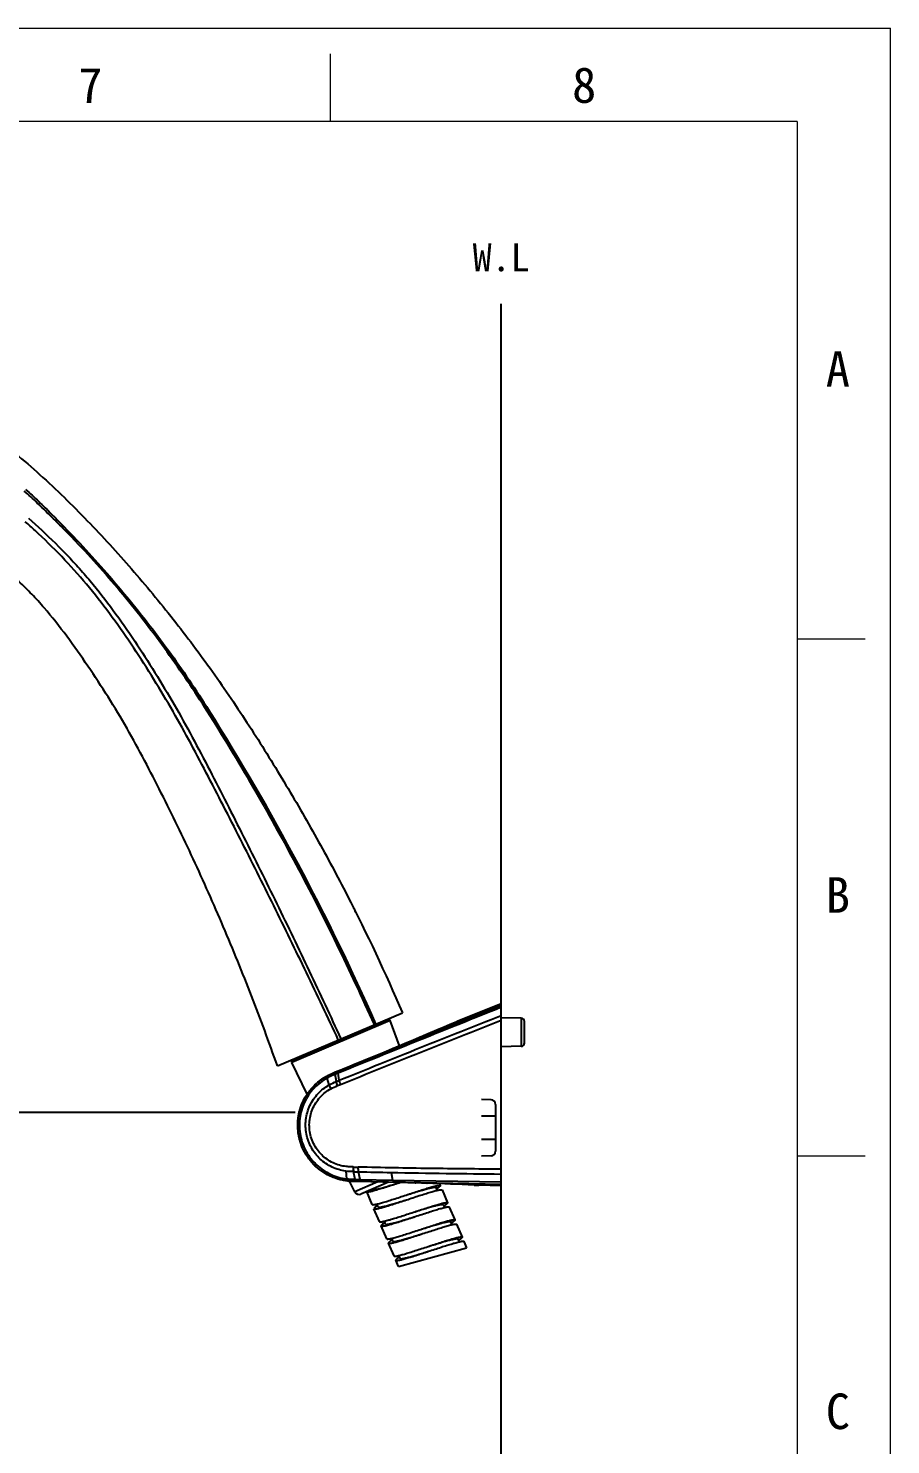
# Model space of a CAD drawing. Header units: millimetres. Extents: x 765 to 1606, y 133 to 728.
# Drawn here: x 1421.4 to 1606.3, y 423.9 to 727.8 of the extents above; entities that cross this region are included whole.
import ezdxf
from ezdxf.enums import TextEntityAlignment as Align

# ---------------------------------------------------------------- set-up
doc = ezdxf.new("R2010")
doc.units = ezdxf.units.MM
doc.layers.add('DIM', color=3, linetype='Continuous', lineweight=9)
doc.layers.add('FORM', color=7, linetype='Continuous', lineweight=13)
doc.layers.add('MAIN', color=7, linetype='Continuous')
doc.layers.add('벽', color=2, linetype='Continuous')
doc.dimstyles.new('겸용-샤워욕조용1', dxfattribs={"dimscale": 0.6, "dimtxt": 10, "dimasz": 10, "dimexe": 1.5, "dimexo": 1.5, "dimgap": 2, "dimtad": 0, "dimtih": 1, "dimtoh": 1, "dimdec": 1, "dimdsep": 46, "dimtxsty": 'Standard', "dimcen": 2.5, "dimclrd": 5, "dimclre": 5, "dimclrt": 5, "dimadec": 1, "dimazin": 2, "dimtfac": 1, "dimtdec": 1, "dimtmove": 0, "dimatfit": 3, "dimfxl": 1.25, "dimarcsym": 0})

# ---------------------------------------------------------------- blocks, each defined once
blk = doc.blocks.new('*D78')
at = {"layer": 'Defpoints', "color": 0, "lineweight": 18, "transparency": 16777216}
for p in [(1479.5, 495.16), (1253.98, 219.1), (1479.5, 219.1)]:
    blk.add_point(p, dxfattribs=at)
at = {"layer": 'DIM', "color": 5, "lineweight": -2, "transparency": 16777216}
for p, q in [((1478.6, 495.16), (1253.08, 495.16)), ((1253.98, 489.16), (1253.98, 361.33)), ((1253.98, 225.1), (1253.98, 352.93)), ((1478.6, 219.1), (1253.08, 219.1))]:
    blk.add_line(p, q, dxfattribs=at)
at = {"layer": 'DIM', "color": 5, "lineweight": 18, "transparency": 16777216}
for points in [[(1252.98, 489.16), (1254.98, 489.16), (1253.98, 495.16)], [(1252.98, 225.1), (1254.98, 225.1), (1253.98, 219.1)]]:
    blk.add_solid(points, dxfattribs=at)
at = {"layer": 'DIM', "color": 5, "transparency": 16777216, "insert": (1253.98, 357.13), "char_height": 6, "attachment_point": 5}
blk.add_mtext('(1600)', dxfattribs=at)

msp = doc.modelspace()

# ---------------------------------------------------------------- linework, layer by layer
at = {"linetype": 'Continuous'}
for p, q in [((1421.4, 622.66), (1423.55, 620.74)), ((1460.1, 581.48), (1459.77, 581.27)), ((1474.8, 505.22), (1501.62, 516.57)), ((1499.03, 514.91), (1477.88, 505.93)), ((1477.98, 506.2), (1498.76, 515.02)), ((1496.48, 514.4), (1496.6, 514.11)), ((1479.9, 507.38), (1480.03, 507.07))]:
    msp.add_line(p, q, dxfattribs=at)
for centre, radius, start, end in [((1341.86, 530.96), 120.38, 47.7004, 49.062), ((1024.5, 306.34), 515.22, 23.7896, 32.2781), ((1490.54, 538.21), 1, 353.8747, 55.9294)]:
    msp.add_arc(centre, radius, start, end, dxfattribs=at)
for points, knots in [([(1353.89, 668.67), (1362.29, 666.91), (1379.18, 661.27), (1398.71, 651.05), (1413.52, 640.77), (1424.07, 632.11), (1434.11, 622.25), (1443.61, 611.85), (1452.57, 601.06), (1460.97, 589.81), (1468.83, 578.16), (1476.26, 566.23), (1483.28, 554.1), (1492.04, 537.7), (1497.96, 525.09), (1501.62, 516.57)], [0, 0, 0, 0, 0.11714, 0.241192, 0.299337, 0.362795, 0.427204, 0.491023, 0.554843, 0.618496, 0.682384, 0.746401, 0.810171, 0.873542, 1, 1, 1, 1]), ([(1459.77, 581.27), (1457.02, 585.6), (1451.27, 594.12), (1443.43, 604.3), (1436.75, 612.11), (1432.41, 616.84), (1428.84, 620.53), (1426.09, 623.24), (1423.34, 625.92), (1421.47, 627.66), (1420.51, 628.49)], [0, 0, 0, 0, 0.24993, 0.500148, 0.625294, 0.750438, 0.812959, 0.87546, 0.938167, 1, 1, 1, 1]), ([(1420.77, 628.85), (1421.74, 628.01), (1423.64, 626.27), (1427.3, 622.65), (1431.79, 618.03), (1436.98, 612.33), (1443.69, 604.52), (1451.59, 594.36), (1457.35, 585.83), (1460.1, 581.48)], [0, 0, 0, 0, 0.062383, 0.125087, 0.250075, 0.375107, 0.50014, 0.750201, 1, 1, 1, 1]), ([(1487.88, 510.76), (1485.63, 515.58), (1481.06, 525.21), (1474.06, 539.57), (1466.9, 553.85), (1460.81, 565.7), (1455.85, 575.13), (1451.97, 582.1), (1447.82, 588.95), (1443.48, 595.68), (1438.88, 602.24), (1433.94, 608.53), (1428.61, 614.47), (1424.83, 618.2), (1422.87, 620)], [0, 0, 0, 0, 0.124971, 0.249961, 0.374965, 0.499985, 0.562468, 0.624891, 0.687426, 0.750152, 0.812847, 0.875369, 0.937754, 1, 1, 1, 1]), ([(1423.55, 620.74), (1425.53, 618.95), (1428.41, 616.15), (1432.05, 612.24), (1435.57, 608.22), (1439.66, 602.93), (1444.25, 596.35), (1448.57, 589.6), (1452.71, 582.73), (1456.58, 575.71), (1460.3, 568.6), (1463.95, 561.47), (1467.57, 554.31), (1471.16, 547.15), (1475.86, 537.55), (1480.52, 527.93), (1485.05, 518.25), (1487.3, 513.41), (1488.42, 510.99)], [0, 0, 0, 0, 0.062486, 0.093741, 0.124998, 0.187503, 0.250016, 0.31253, 0.375042, 0.437554, 0.500064, 0.562572, 0.625076, 0.687577, 0.750072, 0.875049, 0.937527, 1, 1, 1, 1]), ([(1474.8, 505.22), (1473.03, 510.25), (1469.34, 520.27), (1463.31, 535.06), (1456.87, 549.56), (1449.99, 563.73), (1443.94, 575.34), (1438.55, 584.34), (1434.22, 590.93), (1429.7, 597.36), (1425.68, 602.5), (1422.18, 606.36), (1419.88, 608.65), (1417.97, 610.4), (1416.51, 611.68), (1414.98, 612.88), (1413.9, 613.6), (1413.36, 613.95)], [0, 0, 0, 0, 0.126634, 0.253599, 0.379349, 0.503517, 0.62759, 0.690185, 0.752749, 0.814934, 0.876798, 0.907673, 0.938508, 0.953889, 0.969245, 0.984631, 1, 1, 1, 1]), ([(1495.61, 514.03), (1490.46, 525.65), (1482.11, 542.81), (1469.75, 565.02), (1463.16, 575.9), (1459.77, 581.27)], [0, 0, 0, 0, 0.499951, 0.749918, 1, 1, 1, 1])]:
    msp.add_open_spline(points, degree=3, knots=knots, dxfattribs=at)
at = {"layer": 'FORM', "color": 7, "linetype": 'Continuous'}
for p, q in [((765.33, 727.75), (1606.33, 727.75)), ((1606.33, 133.04), (1606.33, 727.75)), ((1486.19, 707.73), (1486.19, 722.28)), ((1586.31, 707.73), (785.36, 707.73)), ((1586.31, 707.73), (1586.31, 153.07)), ((1586.31, 596.8), (1600.87, 596.8)), ((1586.31, 485.87), (1600.87, 485.87))]:
    msp.add_line(p, q, dxfattribs=at)
at = {"layer": 'MAIN'}
for p, q in [((1513.36, 514.74), (1518.5, 516.83)), ((1518.5, 516.83), (1522.81, 518.58)), ((1500.99, 509.51), (1499.03, 514.91)), ((1513.35, 514.74), (1513.17, 514.66)), ((1527.12, 515.4), (1522.81, 515.47)), ((1527.12, 515.4), (1527.12, 509.38)), ((1527.81, 510.08), (1527.81, 514.7)), ((1486.87, 503.69), (1497.73, 508.15)), ((1497.73, 508.15), (1497.73, 508.15)), ((1527.12, 509.38), (1522.81, 509.3)), ((1481.2, 499.11), (1477.88, 505.93)), ((1485.24, 502.91), (1485.25, 502.92)), ((1485.25, 502.92), (1485.25, 502.92)), ((1485.91, 501.1), (1485.46, 502.56)), ((1486.87, 503.69), (1486.87, 503.69)), ((1487.47, 501.83), (1487.22, 503.37)), ((1487.87, 504.05), (1487.26, 503.81)), ((1487.47, 501.83), (1488.08, 502.08)), ((1488.08, 502.08), (1487.83, 503.62)), ((1487.73, 500.94), (1488.34, 501.18)), ((1520.65, 497.92), (1518.61, 497.99)), ((1521.61, 496.92), (1521.61, 486.85)), ((1521.61, 494.39), (1518.61, 494.39)), ((1521.61, 489.39), (1518.61, 489.39)), ((1520.65, 485.85), (1518.61, 485.78)), ((1489.46, 482.6), (1489.63, 480.95)), ((1492.2, 480.38), (1489.89, 480.48)), ((1490.3, 480.45), (1490.23, 480.46)), ((1491.42, 478.17), (1490.3, 480.46)), ((1491.48, 480.84), (1491.15, 482.49)), ((1496.38, 480.28), (1491.42, 478.17)), ((1491.7, 480.42), (1522.81, 479.82)), ((1497.4, 480.25), (1492.2, 480.38)), ((1492.57, 480.82), (1492.24, 482.46)), ((1492.57, 480.82), (1499.51, 480.69)), ((1498.67, 480.22), (1492.7, 477.69)), ((1500.59, 480.18), (1497.4, 480.25)), ((1499.19, 482.31), (1499.51, 480.69)), ((1499.51, 480.68), (1522.81, 480.27)), ((1502.27, 480.13), (1500.59, 480.18)), ((1504.36, 480.08), (1504.53, 480.07)), ((1495.14, 475.46), (1493.97, 478.23)), ((1506.84, 480.01), (1506.92, 480)), ((1508.81, 479.09), (1509.07, 478.48)), ((1509.55, 479.92), (1509.73, 479.48)), ((1510.12, 478.56), (1511.29, 475.8)), ((1516.98, 479.62), (1517.21, 479.61)), ((1517.21, 479.61), (1517.82, 479.58)), ((1517.82, 479.58), (1518.02, 479.57)), ((1522.81, 479.44), (1518.02, 479.57)), ((1496.7, 471.78), (1495.53, 474.54)), ((1496.45, 474.93), (1496.19, 475.55)), ((1510.37, 475.41), (1510.64, 474.79)), ((1511.68, 474.88), (1512.86, 472.12)), ((1498.02, 471.25), (1497.75, 471.87)), ((1511.94, 471.73), (1512.2, 471.11)), ((1513.25, 471.2), (1514.42, 468.44)), ((1498.27, 468.1), (1497.1, 470.86)), ((1499.58, 467.57), (1499.32, 468.19)), ((1513.5, 468.05), (1513.76, 467.43)), ((1499.83, 464.42), (1498.66, 467.18)), ((1500.81, 462.12), (1515.4, 466.14)), ((1514.81, 467.52), (1515.4, 466.14)), ((1500.81, 462.12), (1500.22, 463.5)), ((1501.14, 463.89), (1500.88, 464.51))]:
    msp.add_line(p, q, dxfattribs=at)
for points in [[(1497.73, 508.15), (1500.18, 509.17), (1502.67, 510.21), (1505.02, 511.19), (1507.15, 512.09), (1509.01, 512.88), (1510.56, 513.55)], [(1510.56, 513.55), (1512.65, 514.44), (1512.84, 514.52)], [(1486.87, 503.69), (1490.09, 505.01), (1493.81, 506.53), (1497.73, 508.15)], [(1509.21, 479.93), (1506.91, 480), (1504.53, 480.07), (1502.27, 480.13)], [(1513.33, 479.78), (1511.44, 479.85), (1509.21, 479.93)], [(1518, 479.58), (1517.21, 479.61), (1516.24, 479.66), (1514.92, 479.71), (1513.28, 479.78), (1511.36, 479.85)]]:
    msp.add_lwpolyline(points, dxfattribs=at)
for centre, radius, start, end in [((1025.49, 1649.53), 1235.22, 292.47705, 293.25452), ((1498.84, 514.84), 0.2, 20, 113), ((1527.11, 514.7), 0.7, 0, 89), ((1527.11, 510.08), 0.7, 271, 0), ((1478.06, 506.02), 0.2, 113, 206), ((1490.7, 493.36), 11, 117.0018, 119.6706), ((1499.02, 474.29), 31.81, 112.4572, 112.8428), ((1501.76, 467.5), 39.09, 111.7632, 112.3561), ((1571.37, 295.11), 224.62, 111.8344, 112.0026), ((1520.61, 496.92), 1, 0, 88), ((1520.61, 486.85), 1, 272, 0), ((1495.75, 636.81), 153.39, 268.2533, 268.6596), ((1490.86, 490.83), 9.96, 262.9265, 263.6226), ((1497.59, 709.22), 226.82, 268.3717, 268.6474), ((1501.46, 864.64), 383.93, 268.5115, 268.6743), ((1519.02, 1551.7), 1069.57, 268.56494, 268.93761), ((1559.07, 3888.48), 3406.7, 268.99282, 269.3901), ((1482.12, -325.51), 805.9, 88.418, 88.56669), ((1482.3, -319.18), 799.57, 88.24141, 88.40658), ((1492.31, 478.61), 1, 206, 293), ((1485.43, -219.92), 700.26, 87.41751, 88.24166)]:
    msp.add_arc(centre, radius, start, end, dxfattribs=at)
for points, knots in [([(1522.81, 517.74), (1519.89, 516.56), (1514.06, 514.22), (1505.31, 510.7), (1496.57, 507.15), (1490.75, 504.79), (1487.83, 503.62)], [0, 0, 0, 0, 0.250066, 0.500069, 0.750153, 1, 1, 1, 1]), ([(1522.81, 518.18), (1519.9, 517), (1514.07, 514.65), (1505.32, 511.12), (1496.6, 507.58), (1490.78, 505.22), (1487.87, 504.05)], [0, 0, 0, 0, 0.250192, 0.500344, 0.750516, 1, 1, 1, 1]), ([(1488.08, 502.08), (1490.97, 503.25), (1496.75, 505.61), (1505.42, 509.1), (1514.12, 512.56), (1519.91, 514.86), (1522.81, 516.01)], [0, 0, 0, 0, 0.249939, 0.500024, 0.749977, 1, 1, 1, 1]), ([(1488.34, 501.18), (1491.2, 502.35), (1496.93, 504.69), (1505.54, 508.15), (1514.18, 511.57), (1519.93, 513.84), (1522.81, 514.97)], [0, 0, 0, 0, 0.250057, 0.500047, 0.749976, 1, 1, 1, 1]), ([(1492.2, 480.38), (1491.88, 480.38), (1491.24, 480.4), (1490.25, 480.43), (1489.25, 480.54), (1487.91, 480.82), (1486.29, 481.39), (1484.5, 482.38), (1482.9, 483.65), (1481.54, 485.19), (1480.46, 486.93), (1479.69, 488.82), (1479.24, 490.82), (1479.11, 493.54), (1479.8, 496.93), (1481.93, 500.47), (1484.07, 502.24), (1485.24, 502.91)], [0, 0, 0, 0, 0.029153, 0.059467, 0.091033, 0.122574, 0.185392, 0.248306, 0.311097, 0.37373, 0.436394, 0.49923, 0.562085, 0.624854, 0.749778, 0.874846, 1, 1, 1, 1]), ([(1485.46, 502.56), (1484.94, 502.27), (1483.93, 501.6), (1482.15, 499.97), (1480.44, 497.42), (1479.42, 493.88), (1479.56, 490.19), (1480.82, 486.73), (1482.71, 484.31), (1484.59, 482.8), (1486.17, 481.91), (1487.86, 481.27), (1489.04, 481.02), (1489.63, 480.95)], [0, 0, 0, 0, 0.062312, 0.124788, 0.249783, 0.375216, 0.500778, 0.626129, 0.751053, 0.813481, 0.875775, 0.937942, 1, 1, 1, 1]), ([(1482.54, 500.77), (1482.94, 501.19), (1483.81, 501.96), (1484.77, 502.61), (1485.27, 502.89)], [0, 0, 0, 0, 0.5003, 1, 1, 1, 1]), ([(1485.27, 502.89), (1485.4, 502.97), (1485.93, 503.25), (1486.47, 503.49), (1486.89, 503.66)], [0, 0, 0, 0, 0.250733, 1, 1, 1, 1]), ([(1487.22, 503.37), (1487.07, 503.31), (1486.47, 503.07), (1485.89, 502.8), (1485.46, 502.56)], [0, 0, 0, 0, 0.249032, 1, 1, 1, 1]), ([(1487.22, 503.37), (1487.21, 503.47), (1487.19, 503.6), (1487.21, 503.75), (1487.24, 503.8), (1487.26, 503.81)], [0, 0, 0, 0, 0.655103, 0.862294, 1, 1, 1, 1]), ([(1487.73, 500.94), (1487.67, 501.09), (1487.57, 501.39), (1487.49, 501.69), (1487.47, 501.83)], [0, 0, 0, 0, 0.544176, 1, 1, 1, 1]), ([(1487.83, 503.62), (1487.82, 503.72), (1487.8, 503.85), (1487.82, 504), (1487.85, 504.04), (1487.87, 504.05)], [0, 0, 0, 0, 0.655528, 0.861795, 1, 1, 1, 1]), ([(1488.34, 501.18), (1488.28, 501.34), (1488.18, 501.64), (1488.1, 501.94), (1488.08, 502.08)], [0, 0, 0, 0, 0.544181, 1, 1, 1, 1]), ([(1482.7, 483.95), (1482.16, 484.5), (1481.17, 485.7), (1480.06, 487.76), (1479.37, 490), (1479.11, 492.33), (1479.32, 494.66), (1479.97, 496.91), (1481.04, 498.99), (1482.01, 500.22), (1482.54, 500.77)], [0, 0, 0, 0, 0.12469, 0.249624, 0.374758, 0.500001, 0.625237, 0.750374, 0.875319, 1, 1, 1, 1]), ([(1489.46, 482.6), (1488.95, 482.66), (1487.95, 482.88), (1486.51, 483.43), (1485.18, 484.2), (1483.97, 485.17), (1482.93, 486.32), (1482.07, 487.62), (1481.42, 489.04), (1480.86, 491.05), (1480.78, 493.69), (1481.65, 496.72), (1483.4, 499.33), (1485.05, 500.62), (1485.94, 501.12)], [0, 0, 0, 0, 0.061767, 0.123735, 0.18588, 0.24821, 0.310739, 0.373465, 0.436361, 0.499385, 0.625211, 0.750859, 0.875876, 1, 1, 1, 1]), ([(1491.07, 483.5), (1490.83, 483.51), (1490.33, 483.53), (1489.35, 483.6), (1488.12, 483.82), (1486.73, 484.35), (1485.43, 485.1), (1484.28, 486.07), (1483.3, 487.22), (1482.53, 488.52), (1481.97, 489.93), (1481.67, 491.43), (1481.62, 493.45), (1482.19, 495.96), (1483.82, 498.54), (1485.42, 499.81), (1486.3, 500.27)], [0, 0, 0, 0, 0.030877, 0.061756, 0.123522, 0.185436, 0.247572, 0.309949, 0.372576, 0.435432, 0.49848, 0.561661, 0.6249, 0.750779, 0.875927, 1, 1, 1, 1]), ([(1486.3, 500.27), (1486.26, 500.35), (1486.12, 500.62), (1486, 500.91), (1485.94, 501.12)], [0, 0, 0, 0, 0.277183, 1, 1, 1, 1]), ([(1489.89, 480.5), (1489.22, 480.57), (1487.88, 480.84), (1485.98, 481.56), (1484.22, 482.59), (1483.18, 483.47), (1482.7, 483.95)], [0, 0, 0, 0, 0.249445, 0.499178, 0.749344, 1, 1, 1, 1]), ([(1491.07, 483.5), (1491.07, 483.32), (1491.08, 482.98), (1491.12, 482.64), (1491.15, 482.49)], [0, 0, 0, 0, 0.540885, 1, 1, 1, 1]), ([(1522.81, 483.01), (1517.7, 483.05), (1507.48, 483.15), (1497.27, 483.33), (1492.16, 483.47)], [0, 0, 0, 0, 0.500136, 1, 1, 1, 1]), ([(1492.24, 482.46), (1492.21, 482.62), (1492.17, 482.95), (1492.16, 483.29), (1492.16, 483.47)], [0, 0, 0, 0, 0.45919, 1, 1, 1, 1]), ([(1489.75, 480.94), (1489.76, 480.83), (1489.77, 480.69), (1489.83, 480.55), (1489.87, 480.51), (1489.89, 480.5)], [0, 0, 0, 0, 0.673049, 0.87634, 1, 1, 1, 1]), ([(1489.75, 480.94), (1489.89, 480.92), (1490.47, 480.87), (1491.05, 480.85), (1491.48, 480.84)], [0, 0, 0, 0, 0.250916, 1, 1, 1, 1]), ([(1489.89, 480.5), (1490.04, 480.49), (1490.64, 480.44), (1491.25, 480.43), (1491.7, 480.42)], [0, 0, 0, 0, 0.251214, 1, 1, 1, 1]), ([(1491.7, 480.42), (1491.65, 480.42), (1491.58, 480.53), (1491.52, 480.68), (1491.5, 480.78), (1491.48, 480.84)], [0, 0, 0, 0, 0.339277, 0.62935, 1, 1, 1, 1]), ([(1493.97, 478.23), (1493.98, 478.2), (1494.02, 478.18), (1494.09, 478.17), (1494.19, 478.16), (1494.36, 478.18), (1494.74, 478.24), (1495.36, 478.39), (1496.25, 478.64), (1497.33, 478.97), (1498.56, 479.35), (1499.89, 479.78), (1500.8, 480.08), (1501.26, 480.24)], [0, 0, 0, 0, 0.009478, 0.01668, 0.025909, 0.050785, 0.084369, 0.176854, 0.300436, 0.450588, 0.621658, 0.807151, 1, 1, 1, 1]), ([(1494.89, 478.62), (1494.9, 478.6), (1494.96, 478.56), (1495.07, 478.55), (1495.24, 478.55), (1495.46, 478.58), (1495.74, 478.63), (1496.2, 478.73), (1496.9, 478.91), (1497.84, 479.18), (1498.91, 479.5), (1500.06, 479.86), (1500.86, 480.11), (1501.26, 480.24)], [0, 0, 0, 0, 0.010547, 0.027523, 0.052738, 0.086499, 0.128712, 0.179074, 0.302475, 0.452266, 0.622846, 0.807765, 1, 1, 1, 1]), ([(1495.14, 475.46), (1495.15, 475.44), (1495.19, 475.42), (1495.26, 475.41), (1495.36, 475.4), (1495.53, 475.42), (1495.91, 475.48), (1496.53, 475.63), (1497.42, 475.88), (1498.51, 476.2), (1499.73, 476.59), (1501.06, 477.02), (1501.97, 477.32), (1502.44, 477.47)], [0, 0, 0, 0, 0.009478, 0.01668, 0.025909, 0.050785, 0.084369, 0.176854, 0.300436, 0.450588, 0.621658, 0.807151, 1, 1, 1, 1]), ([(1502.44, 477.47), (1502.9, 477.63), (1503.81, 477.93), (1505.14, 478.36), (1506.37, 478.74), (1507.45, 479.07), (1508.34, 479.32), (1508.96, 479.47), (1509.34, 479.53), (1509.51, 479.55), (1509.61, 479.54), (1509.68, 479.53), (1509.72, 479.51), (1509.73, 479.48)], [0, 0, 0, 0, 0.192849, 0.378342, 0.549412, 0.699564, 0.823146, 0.915631, 0.949215, 0.974091, 0.98332, 0.990522, 1, 1, 1, 1]), ([(1502.44, 477.47), (1502.84, 477.6), (1503.64, 477.85), (1504.79, 478.21), (1505.86, 478.53), (1506.81, 478.8), (1507.5, 478.98), (1507.96, 479.08), (1508.24, 479.13), (1508.46, 479.16), (1508.63, 479.16), (1508.74, 479.15), (1508.8, 479.11), (1508.81, 479.09)], [0, 0, 0, 0, 0.192234, 0.377154, 0.547734, 0.697524, 0.820924, 0.871291, 0.9135, 0.947265, 0.972475, 0.989456, 1, 1, 1, 1]), ([(1502.83, 476.55), (1503.29, 476.71), (1504.2, 477.01), (1505.53, 477.44), (1506.76, 477.82), (1507.84, 478.15), (1508.73, 478.4), (1509.35, 478.55), (1509.73, 478.61), (1509.9, 478.63), (1510.01, 478.62), (1510.07, 478.61), (1510.11, 478.59), (1510.12, 478.56)], [0, 0, 0, 0, 0.192849, 0.378341, 0.549411, 0.699563, 0.823147, 0.915633, 0.949212, 0.974092, 0.983319, 0.990519, 1, 1, 1, 1]), ([(1509.73, 479.48), (1509.74, 479.45), (1509.71, 479.38), (1509.65, 479.31), (1509.52, 479.19), (1509.29, 479.02), (1509.08, 478.88), (1508.96, 478.8)], [0, 0, 0, 0, 0.097905, 0.181277, 0.291141, 0.592187, 1, 1, 1, 1]), ([(1496.32, 475.24), (1496.2, 475.16), (1495.98, 475.02), (1495.75, 474.84), (1495.62, 474.72), (1495.55, 474.65), (1495.52, 474.58), (1495.53, 474.54)], [0, 0, 0, 0, 0.408087, 0.709346, 0.819266, 0.902595, 1, 1, 1, 1]), ([(1495.53, 474.54), (1495.54, 474.52), (1495.58, 474.5), (1495.65, 474.49), (1495.75, 474.48), (1495.93, 474.5), (1496.3, 474.56), (1496.92, 474.71), (1497.82, 474.96), (1498.9, 475.28), (1500.12, 475.67), (1501.45, 476.1), (1502.36, 476.4), (1502.83, 476.55)], [0, 0, 0, 0, 0.00948, 0.016682, 0.025907, 0.050788, 0.084366, 0.176852, 0.300435, 0.450588, 0.621658, 0.807151, 1, 1, 1, 1]), ([(1496.45, 474.93), (1496.46, 474.91), (1496.52, 474.88), (1496.63, 474.86), (1496.8, 474.87), (1497.02, 474.9), (1497.3, 474.95), (1497.77, 475.05), (1498.46, 475.23), (1499.4, 475.5), (1500.47, 475.82), (1501.63, 476.18), (1502.42, 476.43), (1502.83, 476.55)], [0, 0, 0, 0, 0.010546, 0.027524, 0.052737, 0.086499, 0.128711, 0.179075, 0.302476, 0.452266, 0.622846, 0.807766, 1, 1, 1, 1]), ([(1504, 473.79), (1504.46, 473.94), (1505.38, 474.24), (1506.7, 474.67), (1507.93, 475.06), (1509.01, 475.39), (1509.91, 475.64), (1510.52, 475.79), (1510.9, 475.85), (1511.07, 475.86), (1511.18, 475.86), (1511.24, 475.85), (1511.28, 475.82), (1511.29, 475.8)], [0, 0, 0, 0, 0.192849, 0.378341, 0.549411, 0.699563, 0.823147, 0.915633, 0.949212, 0.974092, 0.983319, 0.990519, 1, 1, 1, 1]), ([(1504, 473.79), (1504.4, 473.92), (1505.2, 474.17), (1506.36, 474.53), (1507.42, 474.85), (1508.37, 475.12), (1509.06, 475.3), (1509.53, 475.4), (1509.8, 475.45), (1510.02, 475.48), (1510.19, 475.48), (1510.31, 475.47), (1510.36, 475.43), (1510.37, 475.41)], [0, 0, 0, 0, 0.192234, 0.377154, 0.547734, 0.697524, 0.820925, 0.87129, 0.9135, 0.947264, 0.972475, 0.989455, 1, 1, 1, 1]), ([(1504.39, 472.87), (1504.86, 473.02), (1505.77, 473.32), (1507.09, 473.75), (1508.32, 474.14), (1509.4, 474.47), (1510.3, 474.72), (1510.91, 474.87), (1511.29, 474.93), (1511.46, 474.94), (1511.57, 474.94), (1511.63, 474.93), (1511.67, 474.9), (1511.68, 474.88)], [0, 0, 0, 0, 0.192849, 0.378343, 0.549413, 0.699565, 0.823148, 0.915633, 0.949214, 0.974091, 0.983319, 0.990522, 1, 1, 1, 1]), ([(1511.29, 475.8), (1511.31, 475.77), (1511.27, 475.7), (1511.21, 475.63), (1511.08, 475.5), (1510.85, 475.33), (1510.64, 475.19), (1510.52, 475.11)], [0, 0, 0, 0, 0.097637, 0.180967, 0.290883, 0.592027, 1, 1, 1, 1]), ([(1496.7, 471.78), (1496.71, 471.76), (1496.76, 471.74), (1496.82, 471.73), (1496.93, 471.72), (1497.1, 471.74), (1497.48, 471.8), (1498.09, 471.95), (1498.99, 472.2), (1500.07, 472.52), (1501.29, 472.91), (1502.62, 473.34), (1503.53, 473.64), (1504, 473.79)], [0, 0, 0, 0, 0.00948, 0.016682, 0.025907, 0.050788, 0.084366, 0.176852, 0.300435, 0.450588, 0.621658, 0.807151, 1, 1, 1, 1]), ([(1497.86, 471.54), (1497.74, 471.47), (1497.54, 471.33), (1497.31, 471.16), (1497.18, 471.04), (1497.12, 470.96), (1497.08, 470.89), (1497.1, 470.86)], [0, 0, 0, 0, 0.407835, 0.70887, 0.818754, 0.902108, 1, 1, 1, 1]), ([(1497.1, 470.86), (1497.1, 470.84), (1497.15, 470.82), (1497.21, 470.81), (1497.32, 470.8), (1497.49, 470.82), (1497.87, 470.88), (1498.48, 471.03), (1499.38, 471.27), (1500.46, 471.6), (1501.69, 471.99), (1503.01, 472.42), (1503.92, 472.72), (1504.39, 472.87)], [0, 0, 0, 0, 0.00948, 0.01668, 0.025909, 0.050787, 0.084369, 0.176854, 0.300437, 0.450589, 0.621658, 0.807151, 1, 1, 1, 1]), ([(1498.02, 471.25), (1498.02, 471.23), (1498.08, 471.19), (1498.2, 471.18), (1498.37, 471.19), (1498.59, 471.22), (1498.86, 471.27), (1499.33, 471.37), (1500.02, 471.55), (1500.96, 471.82), (1502.03, 472.14), (1503.19, 472.5), (1503.98, 472.74), (1504.39, 472.87)], [0, 0, 0, 0, 0.010546, 0.027524, 0.052737, 0.0865, 0.128711, 0.179075, 0.302476, 0.452266, 0.622846, 0.807766, 1, 1, 1, 1]), ([(1505.56, 470.11), (1506.03, 470.26), (1506.94, 470.56), (1508.27, 470.99), (1509.49, 471.38), (1510.57, 471.71), (1511.47, 471.96), (1512.09, 472.1), (1512.46, 472.17), (1512.63, 472.18), (1512.74, 472.18), (1512.8, 472.17), (1512.85, 472.14), (1512.86, 472.12)], [0, 0, 0, 0, 0.192849, 0.378343, 0.549413, 0.699565, 0.823148, 0.915633, 0.949214, 0.974091, 0.983319, 0.990522, 1, 1, 1, 1]), ([(1505.56, 470.11), (1505.97, 470.24), (1506.76, 470.49), (1507.92, 470.84), (1508.99, 471.17), (1509.93, 471.43), (1510.62, 471.61), (1511.09, 471.72), (1511.36, 471.77), (1511.59, 471.79), (1511.75, 471.8), (1511.87, 471.79), (1511.93, 471.75), (1511.94, 471.73)], [0, 0, 0, 0, 0.192234, 0.377154, 0.547734, 0.697524, 0.820925, 0.871289, 0.9135, 0.947263, 0.972476, 0.989454, 1, 1, 1, 1]), ([(1505.95, 469.19), (1506.42, 469.34), (1507.33, 469.64), (1508.66, 470.07), (1509.88, 470.46), (1510.96, 470.79), (1511.86, 471.04), (1512.48, 471.18), (1512.85, 471.25), (1513.03, 471.26), (1513.13, 471.26), (1513.19, 471.25), (1513.24, 471.22), (1513.25, 471.2)], [0, 0, 0, 0, 0.192849, 0.378342, 0.549411, 0.699563, 0.823146, 0.915631, 0.949213, 0.974091, 0.98332, 0.99052, 1, 1, 1, 1]), ([(1512.86, 472.12), (1512.87, 472.09), (1512.84, 472.02), (1512.77, 471.94), (1512.64, 471.82), (1512.41, 471.65), (1512.2, 471.51), (1512.08, 471.43)], [0, 0, 0, 0, 0.097727, 0.181095, 0.290976, 0.592099, 1, 1, 1, 1]), ([(1498.27, 468.1), (1498.28, 468.08), (1498.32, 468.05), (1498.38, 468.04), (1498.49, 468.04), (1498.66, 468.05), (1499.04, 468.12), (1499.66, 468.26), (1500.55, 468.51), (1501.63, 468.84), (1502.86, 469.23), (1504.18, 469.66), (1505.1, 469.96), (1505.56, 470.11)], [0, 0, 0, 0, 0.00948, 0.01668, 0.025909, 0.050787, 0.084369, 0.176854, 0.300437, 0.450589, 0.621658, 0.807151, 1, 1, 1, 1]), ([(1498.66, 467.18), (1498.67, 467.16), (1498.71, 467.13), (1498.77, 467.12), (1498.88, 467.12), (1499.05, 467.13), (1499.43, 467.2), (1500.05, 467.34), (1500.94, 467.59), (1502.02, 467.92), (1503.25, 468.31), (1504.58, 468.74), (1505.49, 469.04), (1505.95, 469.19)], [0, 0, 0, 0, 0.009478, 0.016681, 0.025909, 0.050786, 0.084367, 0.176852, 0.300435, 0.450587, 0.621657, 0.807151, 1, 1, 1, 1]), ([(1499.58, 467.57), (1499.59, 467.55), (1499.64, 467.51), (1499.76, 467.5), (1499.93, 467.51), (1500.15, 467.53), (1500.43, 467.58), (1500.89, 467.69), (1501.58, 467.87), (1502.53, 468.13), (1503.6, 468.46), (1504.75, 468.81), (1505.55, 469.06), (1505.95, 469.19)], [0, 0, 0, 0, 0.010545, 0.027525, 0.052736, 0.0865, 0.12871, 0.179075, 0.302476, 0.452266, 0.622846, 0.807766, 1, 1, 1, 1]), ([(1507.12, 466.43), (1507.59, 466.58), (1508.5, 466.88), (1509.83, 467.31), (1511.06, 467.7), (1512.14, 468.03), (1513.03, 468.27), (1513.65, 468.42), (1514.03, 468.48), (1514.2, 468.5), (1514.3, 468.49), (1514.37, 468.48), (1514.41, 468.46), (1514.42, 468.44)], [0, 0, 0, 0, 0.192849, 0.378342, 0.549411, 0.699563, 0.823146, 0.915631, 0.949213, 0.974091, 0.98332, 0.99052, 1, 1, 1, 1]), ([(1507.12, 466.43), (1507.53, 466.56), (1508.33, 466.8), (1509.48, 467.16), (1510.55, 467.48), (1511.49, 467.75), (1512.19, 467.93), (1512.65, 468.03), (1512.93, 468.08), (1513.15, 468.11), (1513.32, 468.12), (1513.43, 468.11), (1513.49, 468.07), (1513.5, 468.05)], [0, 0, 0, 0, 0.192234, 0.377154, 0.547734, 0.697524, 0.820925, 0.871289, 0.913501, 0.947263, 0.972476, 0.989454, 1, 1, 1, 1]), ([(1514.42, 468.44), (1514.43, 468.41), (1514.4, 468.34), (1514.33, 468.26), (1514.21, 468.14), (1513.98, 467.97), (1513.77, 467.83), (1513.65, 467.76)], [0, 0, 0, 0, 0.097892, 0.181246, 0.29113, 0.592165, 1, 1, 1, 1]), ([(1499.43, 467.87), (1499.31, 467.79), (1499.1, 467.65), (1498.87, 467.48), (1498.74, 467.36), (1498.68, 467.28), (1498.64, 467.21), (1498.66, 467.18)], [0, 0, 0, 0, 0.407901, 0.709024, 0.818905, 0.902273, 1, 1, 1, 1]), ([(1499.83, 464.42), (1499.84, 464.4), (1499.88, 464.37), (1499.95, 464.36), (1500.05, 464.36), (1500.22, 464.37), (1500.6, 464.43), (1501.22, 464.58), (1502.11, 464.83), (1503.19, 465.16), (1504.42, 465.55), (1505.75, 465.98), (1506.66, 466.28), (1507.12, 466.43)], [0, 0, 0, 0, 0.009478, 0.016681, 0.025909, 0.050786, 0.084367, 0.176852, 0.300435, 0.450587, 0.621657, 0.807151, 1, 1, 1, 1]), ([(1500.22, 463.5), (1500.23, 463.48), (1500.27, 463.45), (1500.34, 463.44), (1500.44, 463.44), (1500.61, 463.45), (1500.99, 463.51), (1501.61, 463.66), (1502.5, 463.91), (1503.59, 464.24), (1504.81, 464.63), (1506.14, 465.06), (1507.05, 465.36), (1507.52, 465.51)], [0, 0, 0, 0, 0.009481, 0.016681, 0.025908, 0.050788, 0.084367, 0.176853, 0.300437, 0.450589, 0.621659, 0.807151, 1, 1, 1, 1]), ([(1501.14, 463.89), (1501.15, 463.87), (1501.21, 463.83), (1501.32, 463.82), (1501.49, 463.82), (1501.71, 463.85), (1501.99, 463.9), (1502.45, 464), (1503.15, 464.18), (1504.09, 464.45), (1505.16, 464.77), (1506.32, 465.13), (1507.11, 465.38), (1507.52, 465.51)], [0, 0, 0, 0, 0.010544, 0.027525, 0.052735, 0.0865, 0.128709, 0.179076, 0.302476, 0.452266, 0.622846, 0.807766, 1, 1, 1, 1]), ([(1507.52, 465.51), (1507.98, 465.66), (1508.89, 465.96), (1510.22, 466.39), (1511.45, 466.78), (1512.53, 467.1), (1513.42, 467.35), (1514.04, 467.5), (1514.42, 467.56), (1514.59, 467.58), (1514.69, 467.57), (1514.76, 467.56), (1514.8, 467.54), (1514.81, 467.52)], [0, 0, 0, 0, 0.192849, 0.378342, 0.549412, 0.699565, 0.823148, 0.915634, 0.949212, 0.974093, 0.983318, 0.99052, 1, 1, 1, 1]), ([(1501, 464.19), (1500.88, 464.11), (1500.67, 463.97), (1500.44, 463.8), (1500.31, 463.67), (1500.24, 463.6), (1500.21, 463.53), (1500.22, 463.5)], [0, 0, 0, 0, 0.407973, 0.709117, 0.819033, 0.902363, 1, 1, 1, 1])]:
    msp.add_open_spline(points, degree=3, knots=knots, dxfattribs=at)
for points in [[(1513.36, 514.74), (1513.36, 514.74), (1513.36, 514.74), (1513.35, 514.74)], [(1485.7, 503.16), (1486.02, 503.32), (1486.35, 503.47), (1486.67, 503.61)], [(1485.94, 501.12), (1486.43, 501.39), (1486.95, 501.62), (1487.47, 501.83)], [(1486.3, 500.27), (1486.76, 500.52), (1487.24, 500.74), (1487.73, 500.94)], [(1491.15, 482.49), (1490.58, 482.51), (1490.02, 482.53), (1489.46, 482.6)]]:
    msp.add_open_spline(points, degree=3, dxfattribs=at)
at = {"layer": '벽'}
msp.add_line((1522.81, 219.1), (1522.81, 668.65), dxfattribs=at)

# ---------------------------------------------------------------- texts
at = {"layer": 'FORM', "color": 7, "linetype": 'Continuous', "char_height": 7.63, "attachment_point": 5}
for s, insert in [('7', (1434.7, 715.53)), ('8', (1540.61, 715.53))]:
    msp.add_mtext_dynamic_manual_height_columns(s, width=50.0595, gutter_width=12.51, heights=[0], dxfattribs=dict(at, insert=insert))
at = {"layer": 'FORM', "char_height": 7.63, "attachment_point": 5}
for s, insert in [('A', (1595.01, 654.67)), ('B', (1595.01, 541.84)), ('C', (1595.01, 431.02))]:
    msp.add_mtext_dynamic_manual_height_columns(s, width=10.0119, gutter_width=12.51, heights=[0], dxfattribs=dict(at, insert=insert))
at = {"layer": '벽'}
msp.add_text('W.L', height=6, dxfattribs=at).set_placement((1522.81, 678.65), align=Align.MIDDLE_CENTER)

# ---------------------------------------------------------------- dimensions: what is measured, and where the dimension line sits
at = {"layer": 'DIM', "color": 1}
dim = msp.add_linear_dim(base=(1253.98, 219.1), p1=(1479.5, 495.16), p2=(1479.5, 219.1), angle=90, text='(1600)', dimstyle='겸용-샤워욕조용1', dxfattribs=at)
dim.commit()
dim.dimension.update_dxf_attribs({"geometry": '*D78', "text_midpoint": (1253.98, 357.13)})

doc.saveas('drawing.dxf')
